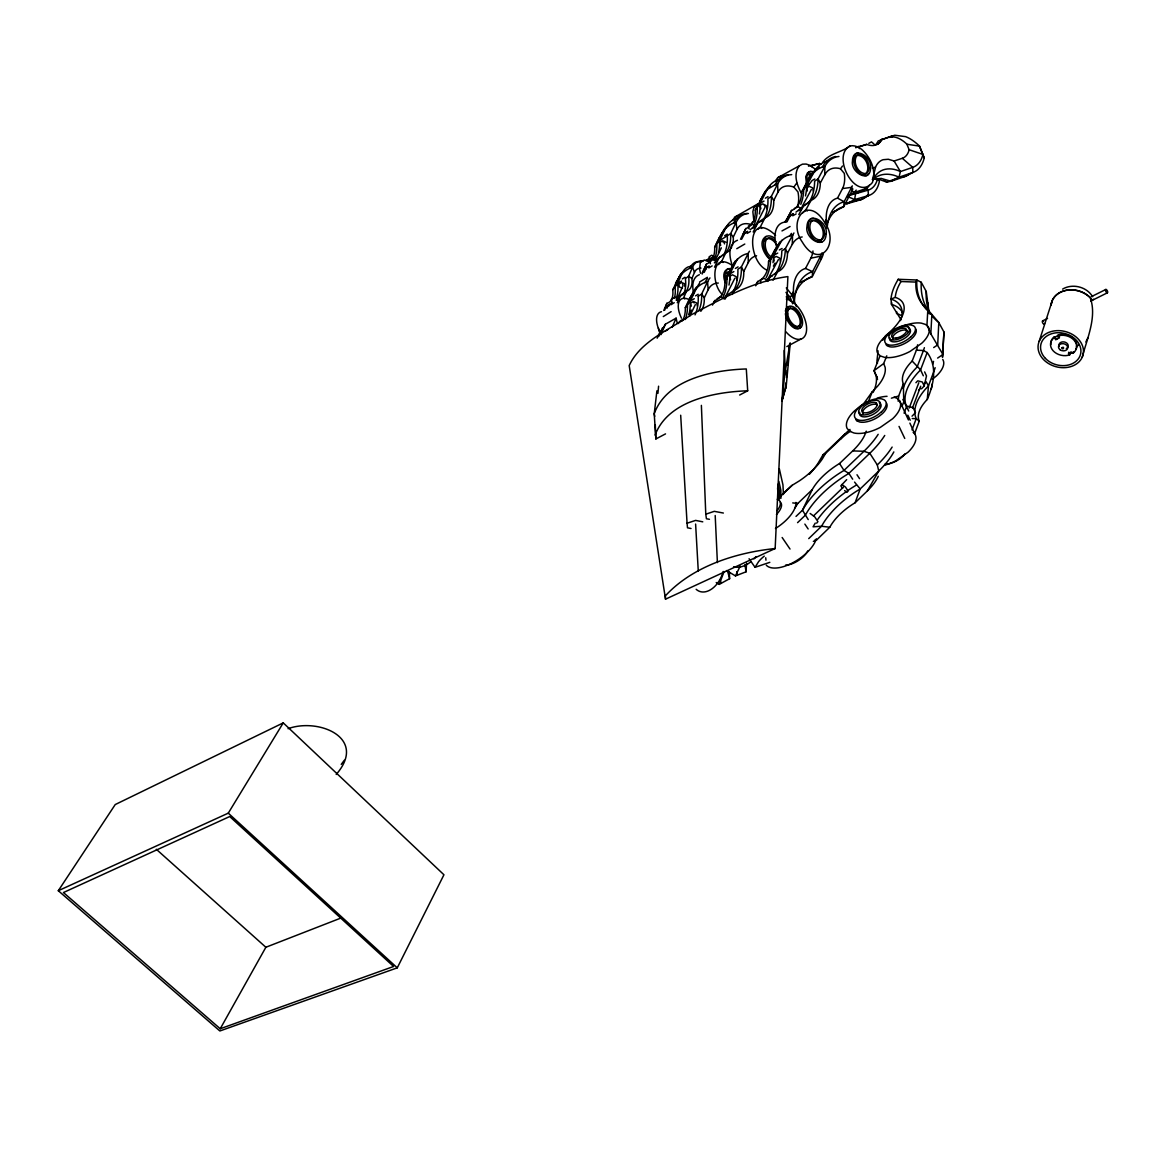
<?xml version="1.0" encoding="UTF-8"?>
<svg xmlns="http://www.w3.org/2000/svg" width="1166" height="1166" viewBox="0 0 1166 1166"><rect width="100%" height="100%" fill="white"/><g stroke="black" fill="none" stroke-linecap="round" stroke-linejoin="round"><path stroke-width="1.5" d="M808.475 179.622L809.976 174.084M802.397 213.159L806.085 209.486L811.026 200.29A37.02 20.784 61.2 0 0 820.31 183.018L824.77 174.74L824.828 166.417C812.046 169.026 807.222 181.94 801.596 192.069A39.148 22.256 61.1 0 1 791.583 210.419L786.248 220.214M773.029 280.277L777.576 271.78A38.289 22.343 61.8 0 0 787.502 253.197L792.282 244.306L792.574 235.182C779.165 237.543 774.413 251.346 768.525 261.738A40.475 23.903 61.7 0 1 757.813 281.443L756.18 284.46M849.97 146.012C830.877 155.909 855.888 202.374 872.401 182.523C876.599 170.63 870.638 157.119 861.485 149.219C858.191 146.799 854.124 144.978 849.97 146.012C841.706 152.382 828.924 153.489 822.686 162.307M943.95 331.989L942.522 357.233L943.95 331.989L938.79 322.516L927.83 309.69A156.812 68.153 -26.2 0 1 915.937 282.099L916.84 280L921.257 282.303L926.241 291.471L929.229 313.843M775.157 548.53L787.895 276.59C753.163 281.152 721.798 298.788 691.205 314.835C669.78 329.614 640.644 340.836 629.188 365.57L665.524 599.178L775.157 548.53C735.906 552.582 692.677 566.268 665.436 595.782L665.524 599.178M780.972 498.246L780.841 490.201L778.844 481.339M779.588 498.961L779.529 491.571L777.911 484.24M778.261 499.223L777.591 487.84M937.624 358.079L942.944 354.493L930.818 333.84L931.853 314.66A198.249 86.036 -25.7 0 1 929.244 312.401M726.491 570.553L735.469 575.902L746.065 571.806L746.546 563.265M927.83 309.69L926.97 324.833L930.818 333.84M852.288 185.846A49.876 27.474 61.3 0 1 851.574 187.318L844.111 201.747L843.747 206.674L832.859 212.329M898.199 401.293L898.651 396.003L903.358 383.818A43.127 20.624 -26.3 0 1 912.162 361.066L916.389 350.208A42.69 19.924 -27.1 0 0 917.569 344.815M914.989 432.601L919.274 421.057A40.067 19.778 -26.1 0 1 927.276 399.457L928.471 385.859L934.272 370.322A59.83 28.436 -27.2 0 0 935.132 367.654M657.93 393.365L658.586 386.194M784.281 350.485L785.112 365.308A97.944 64.422 71.6 0 1 784.601 375.35L782.269 400.04L786.205 386.179L789.688 349.042A151.143 99.984 70.4 0 0 790.154 342.819M785.957 382.856L785.461 388.263L786.205 386.179L781.92 399.88M786.467 377.449L787.152 370.234M787.662 364.827L788.333 357.627M788.843 352.219L789.353 346.812A169.638 112.679 70.1 0 0 789.586 344.043M878.085 350.835L876.978 360.615A32.925 14.983 -28.3 0 0 877.459 363.311M656.91 390.814L654.228 413.755L655.86 438.955L665.538 433.883M927.291 399.472C933.616 384.459 937.726 366.722 927.174 352.54L923.443 350.5L916.389 350.208M784.601 375.35L789.353 346.812M683.48 271.591A42.938 20.726 58.3 0 0 679.253 276.779L672.738 289.868A28.407 14.007 57.5 0 1 666.879 303.335L664.722 310.171M1075.752 349.552A13.161 10.086 10.8 0 0 1073.347 338.227A13.161 10.086 10.8 0 0 1059.165 334.627L1053.437 338.271A13.176 10.086 10.8 0 0 1052.971 350.602A13.176 10.086 10.8 0 0 1068.158 355.324L1069.747 354.785L1068.406 353.24L1071.146 351.928L1072.705 353.327L1073.988 351.666M921.475 388.832L924.201 386.019L926.489 375.904L924.638 371.91M781.861 401.366L784.31 391.951M872.62 179.389L875.535 167.161A38.697 20.609 64.5 0 1 883.07 159.713L888.317 159.261L894.103 161.01L900.4 171.562L899.001 177.203L891.028 181.284L886.539 182.013L880.257 179.812L874.238 179.17M1069.747 354.785L1068.668 352.249M1054.21 337.761L1055.813 339.612L1059.617 336.901M1082.208 357.277A23.014 18.204 14.6 0 0 1056.571 330.663A23.014 18.204 14.6 0 0 1043.497 359.522A23.014 18.204 14.6 0 0 1082.208 357.277C1087.004 338.577 1097.148 316.904 1090.254 297.811A22.504 18.073 14 0 0 1066.322 290.349A22.504 18.073 14 0 0 1051.134 305.171A22.504 18.073 14 0 1 1066.365 290.261A22.504 18.073 14 0 1 1090.297 297.709L1091.347 299.283M655.103 435.122C667.914 400.521 714.947 391.893 747.697 390.799L746.298 368.966C713.592 369.972 666.675 379.037 654.228 413.755L654.738 416.335M678.379 278.703L680.857 274.025M724.538 243.898L723.969 242.018L722.862 241.96M336.202 774.457C368.033 737.918 318.609 717.513 288.075 728.692M854.08 159.407L854.663 157.527M1039.197 341.274L1052.315 300.507M1055.813 339.612L1059.34 337.878L1058.028 335.065M866.221 431.158L864.618 435.326A44.06 19.662 -33.1 0 1 852.71 450.907L839.535 463.514A44.643 20.682 -33.1 0 0 812.221 489.647L797.792 503.464L795.052 507.866M813.343 541.359L816.419 540.179L829.798 527.236A41.437 19.88 -33.1 0 1 855.086 502.765L860.187 488.948L878.756 471.02A61.769 28.13 -33 0 0 893.841 451.927M912.016 429.933L916.228 418.667L915.397 416.422A61.302 30.156 -25.9 0 1 925.731 388.803L928.471 385.859L926.066 381.719L924.011 383.92M716.216 582.534L719.233 584.385L724.086 571.515M912.439 408.085L920.717 386.194M909.218 408.013L918.793 382.769M904.073 413.172L906.594 406.54L905.676 404.034A69.202 33.625 -25.9 0 1 917.467 373.149L920.572 369.855L927.174 352.54M901.959 406.526L903.767 401.818L903.358 383.818M732.233 245.866A35.155 18.175 58.8 0 0 733.297 237.048L736.912 229.527L736.11 222.269C724.188 225.329 719.349 237.121 714.685 247.221A37.21 19.53 58.7 0 1 706.538 263.953L702.165 274.054M867.708 403.247L872.387 391.601L877.43 386.383A45.853 21.556 -27.7 0 0 885.111 367.217L883.668 363.559L886.787 355.834M879.732 356.65L874.048 370.642L877.386 378.032M672.17 327.354L676.091 318.158L665.436 324.192L657.143 338.169M701.028 268.107L699.921 268.18A27.007 12.913 58.2 0 0 694.455 272.436L691.89 278.485A26.818 12.986 57.6 0 1 686.526 291.092L683.67 297.767L684.763 298.962M677.271 302.752L680.419 295.421L686.526 291.077M658.892 336.129L662.419 327.967M660.903 334.715L665.436 324.192M677.125 299.254L683.028 285.539L682.562 283.79M663.745 310.477L666.865 303.32M666.879 308.334L668.322 305.026L672.228 302.548M812.236 489.647L802.5 510.198L796.014 516.421M700.795 311.322A36.452 19.618 59.2 0 0 704.293 297.796L708.17 289.678L707.543 281.72C694.994 284.65 690.228 297.257 685.302 307.664A38.565 21.075 59.1 0 1 682.416 320.723M718.489 264.638L721.783 261.169L725.791 252.789A35.155 18.175 58.8 0 0 730.12 249.728M713.446 303.393L714.802 300.566A40.242 22.693 60.1 0 0 724.946 280.729C730.645 270.206 734.726 256.097 748.193 253.445A57.498 31.263 61.4 0 1 749.461 251.2M735.469 575.902L740.177 566.064M698.245 296.324L701.67 293.963L707.543 281.72M714.525 267.203L719.16 257.555L725.791 252.789M736.11 222.269L730.645 233.637A53.621 27.853 58.5 0 1 725.777 252.876M689.019 314.907L691.351 310.083M715.939 259.041L721.346 247.833M689.893 315.913L695.33 304.632M748.732 227.151A38.813 21.003 59.6 0 1 745.846 228.521L742.844 234.745L747.595 231.276M755.714 285.801L757.813 281.458M702.194 272.902L706.552 263.968M722.701 231.786L714.685 247.221M685.302 307.664L690.287 301.076L696.933 287.361M704.191 272.392L706.538 267.568L709.147 265.994M725.748 227.968L719.568 240.706L716.798 243.927A56.915 29.937 58.4 0 1 714 260.455M791.583 210.419L785.986 221.394M1085.852 341.988L1088.038 337.572M732.233 294.415L734.376 290.145A38.055 21.177 60.2 0 0 743.777 271.474L748.266 262.554A38.143 20.842 61.2 0 1 756.588 255.762M397.271 967.838L443.94 874.777L283.251 722.876L115.23 804.555L58.3 890.722L219.864 1030.977L397.271 967.838L228.274 813.154L58.3 890.722M791.714 174.623A55.472 28.99 60.8 0 0 777.635 183.936L777.926 192.23L773.743 200.479A36.685 19.574 59.7 0 1 765.027 217.707L760.363 226.904L757.973 229.352M725.398 296.893L734.828 278.266M725.485 298.336L727.03 295.289L734.376 290.145M755.655 225.679L764.998 207.329M753.178 232.019L757.973 222.619L765.013 217.707M712.47 305.113L714.802 300.566M734.245 262.991L724.931 280.729M737.51 258.837L729.814 273.893L726.914 277.333A61.594 34.82 59.8 0 1 723.168 296.849M741.678 239.176L744.943 232.836A62.585 33.858 59.3 0 0 747.362 231.888M750 226.175A38.813 21.003 59.6 0 0 755.277 210.186L760.057 203.409L767.213 189.475A61.769 32.517 60.8 0 1 778.086 179.87M740.512 239.263L745.846 228.521M755.277 210.186L764.065 193.498L767.213 189.475L775.026 184.826A61.944 32.415 60.8 0 1 788.245 174.652M823.415 253.634A57.6 32.998 61.8 0 1 821.17 259.275L812.265 276.619L801.115 282.23M852.871 188.877A55.735 30.753 61.3 0 1 852.084 190.524L843.747 206.674L840.788 207.679A67.774 37.735 63.2 0 0 827.7 222.254M790.942 296.339L793.448 291.558A41.378 23.888 63.3 0 1 805.517 268.442L810.851 258.182A34.076 19.574 62 0 0 812.979 250.952M824.814 222.677C807.965 194.154 787.065 220.563 802.325 242.105C819.232 270.57 839.972 244.102 824.814 222.677L826.242 219.616A40.008 22.256 62.6 0 1 837.523 198.118L842.508 188.571A32.969 18.233 61.5 0 0 844.301 173.399L840.497 168.808L842.493 166.009M749.068 558.733L755.043 567.317L758.6 561.633A20.857 9.896 -34.5 0 1 764.255 556.138M850.568 431.07A40.402 18.306 -32.7 0 0 840.467 439.203L825.557 453.443L822.307 458.996A46.786 20.769 -33.7 0 1 799.41 480.844L792.078 485.348L782.823 493.728M773.408 266.125L775.084 263.02M767.592 279.665L778.392 259.595M767.724 281.414L770.172 276.867L777.576 271.78M792.574 235.182L785.359 248.62A58.417 34.222 61.4 0 1 774.501 274.447M850.014 429.438A61.288 27.926 -32.5 0 0 845.277 433.665L822.832 455.104L817.92 463.485A70.004 30.914 -34 0 1 809.393 474.241M759.78 201.412L764.065 193.498A58.737 31.03 60.8 0 1 770.303 186.283M802.237 206.353L811.347 189.519M798.812 214.573L803.899 205.172A56.493 31.817 60.9 0 0 818.066 178.894L824.828 166.417M768.525 261.738L773.67 255.281L781.803 240.269M787.167 221.438L790.621 215.098L793.303 213.611M814.262 171.664L806.653 185.642L801.596 192.069M220.243 1028.747L393.598 966.483L229.717 816.535L63.43 892.544L220.243 1028.747L265.863 947.258L340.312 918.283M815.267 523.097L813.081 526.813L821.549 526.245L829.798 527.236M882.793 340.239L885.402 335.852A49.861 21.921 -28.9 0 0 895.269 297.374A81.766 35.709 -27.4 0 1 901.027 281.516L898.228 279.286A102.754 44.891 -27.2 0 0 890.984 299.108L891.48 304.326L900.662 319.149M228.274 813.154L283.251 722.876M752.711 221.729L750.919 224.499A34.586 17.607 59.6 0 0 736.941 229.571M672.738 289.868L677.679 283.498L681.542 281.035M732.423 220.097L737.014 215.783M847.697 196.179L859.313 192.186L867.373 188.061L869.297 185.292M808.679 172.145L806.901 176.11L807.513 182.027M867.358 175.221L868.568 173.515M816.492 170.119L810.224 165.397L806.114 164.042L802.427 164.173L799.395 165.791C792.807 173.923 797.048 185.642 801.669 193.731M862.957 404.704L872.387 391.601M777.911 192.215A36.773 19.312 60.6 0 1 793.857 187.085L796.757 183.033M775.536 180.73L777.707 177.728L799.395 165.791M855.727 153.693C850.16 161.433 857.068 176.226 866.921 175.585M866.192 173.413C870.754 167.044 865.128 154.991 857.068 155.355M726.899 269.55L725.077 273.34L725.5 278.936M856.893 155.515C852.259 161.855 857.943 174.026 866.032 173.588M341.244 764.4L344.32 760.247M807.28 190.976L806.639 187.857L812.119 180.497L814.815 178.996M725.908 273.369L729.843 271.299A40.271 22.285 61.2 0 1 732.904 267.043M821.287 239.788C826.519 233.258 820.747 220.272 812.163 220.636M810.676 218.858C804.292 226.802 811.39 242.747 821.884 242.105M764.502 240.706C768 235.445 774.632 240.954 776.673 244.875M846.691 479.634L840.846 485.814L842.552 488.408M811.871 220.797C806.551 227.312 812.381 240.429 821.01 239.977M816.666 523.17L817.92 521.625L814.655 516.757L810.122 513.448M856.223 190.102L854.124 192.594L847.653 195.917M840.497 439.203L845.321 433.679M723.853 298.788L727.03 295.289A58.067 32.429 59.9 0 0 729.318 294.313M750.248 229.731L757.973 222.619A55.983 29.981 59.4 0 0 763.905 219.266M765.814 281.443L770.172 276.867A58.417 34.222 61.4 0 0 772.402 275.774M795.984 212.125L811.026 200.29M915.937 382.71L917.744 380.83L922.35 382.025L924.201 386.019M912.031 416.175L915.47 412.677L913.095 407.648L907.279 406.118M808.738 538.619L821.549 526.245L823.487 522.936A63.591 30.52 -32.9 0 1 855.99 491.542L860.187 488.948L854.561 482.097M855.086 502.779L867.3 490.973L878.756 471.02L877.298 464.913L869.807 453.283L863.919 451.286L852.696 450.907M813.518 515.897L843.412 487.126M797.573 522.66L805.298 515.241L807.499 511.539A71.753 33.989 -33 0 1 844.169 476.311L848.877 473.381L869.807 453.283A69.056 30.841 -33.1 0 0 884.746 435.443M780.856 496.046L792.078 485.348M707.048 260.207L708.986 258.415M1093.606 299.254L1090.764 301.192M881.511 411.787L878.173 414.484A17.257 8.206 -27.1 0 1 858.89 420.168L856.412 419.177A17.65 8.395 -27.1 0 1 859.211 407.211M932.348 379.241L936.4 375.962A28.786 13.526 -26.3 0 0 942.726 359.419M883.668 363.559L874.048 370.642L876.162 376.195A69.042 32.561 -28.1 0 1 873.174 392.359M718.46 253.022A59.962 31.467 58.4 0 0 719.553 240.692L730.645 233.637L733.312 237.062M1072.924 352.292L1068.522 354.304M895.765 329.147L893.345 330.721A11.543 5.232 -26.5 0 0 889.425 338.752L890.649 339.598A11.281 5.116 -26.5 0 0 902.761 337.149L905.195 335.546A11.543 5.232 -26.5 0 0 909.072 327.5L907.818 326.669M1072.705 353.327L1073.726 352.657A13.176 10.086 10.8 0 0 1074.163 340.326A13.176 10.086 10.8 0 0 1058.903 335.604L1057.708 335.997M702.471 260.63L697.807 261.534A40.504 19.312 58.3 0 0 692.56 267.116C683.655 270.25 677.242 277.333 675.012 286.544L675.245 289.183A43.244 21.338 57.3 0 1 674.342 298.336M713.898 257.715L712.703 257.424L707.937 260.484L708.841 261.869M682.358 278.936L684.967 277.275M670.931 304.778L674.225 302.694M663.294 316.584L671.15 311.643M665.174 331.261L667.841 329.599M856.456 484.998L851.778 487.913A71.52 34.28 -33 0 0 847.201 490.988M724.64 235.707L727.249 234.104M822.832 455.104L825.557 453.443M894.949 329.847L884.586 337.149A29.004 13.234 -26.4 0 0 877.765 353.429L880.33 355.921L884.469 357.335A28.29 12.899 -26.5 0 0 909.961 351.476L921.781 343.227A29.004 13.22 -26.5 0 0 928.282 326.859L925.585 324.454L921.344 323.142A28.29 12.899 -26.5 0 0 896.188 329.089M860.158 406.322L866.659 402.372M708.826 267.889L712.149 265.892M699.513 282.041L707.412 277.289M695.548 295.858L698.23 294.255M765.377 198.191L768.03 196.617M690.287 301.076L694.266 298.7M760.057 203.409L763.992 201.077M747.1 233.433L750.452 231.466M736.781 248.708L744.797 244.044M1053.714 337.28L1054.516 336.814L1056.09 338.621M735.352 268.457L738.078 266.883M855.684 156.142C865.624 149.029 875.87 172.903 863.204 174.375M733.851 271.591L729.814 273.893A64.902 36.627 59.8 0 1 728.983 285.072M734.332 217.342L758.352 203.598L753.804 207.898L752.857 211.716L753.921 221.394M717.148 298.7L720.588 296.747L725.194 299.05M809.306 184.155L806.653 185.642A63.124 35.898 60.8 0 1 805.473 195.917M806.639 187.857L809.335 186.341L812.673 187.959L813.3 191.064M794.337 208.539L797.733 206.659L801.946 208.685M792.734 215.783L796.13 213.903M781.978 230.941L790.082 226.51M719.233 584.385L729.61 578.7L729.391 572.01M779.34 249.961L782.08 248.475M773.67 255.281L777.737 253.08M844.388 202.709A64.83 33.246 63.2 0 1 846.72 203.817L854.547 199.619L868.466 195.582L868.072 190.145L865.58 187.872M846.72 203.831L860.668 199.765L868.466 195.582M786.817 346.594L800.75 339.146M777.707 177.728L780.768 176.095M699.338 274.71C691.963 277.406 692.065 286.88 693.653 293.264M868.816 143.331L871.498 141.902L874.034 144.045M810.647 221.438C821.418 214.063 831.606 239.555 818.007 240.75M808.781 174.74L813.023 173.297M739.638 395.026L747.697 390.799M766.149 236.304C757.608 241.449 764.007 254.48 769.939 259.479M1042.681 320.854L1047.534 318.449M1091.259 296.703L1105.834 289.459M1091.157 300.857L1107.365 292.826A1.851 0.816 63.5 0 0 1106.898 290.101A1.851 0.816 63.5 0 0 1105.514 290.509A1.851 0.816 63.5 0 0 1107.365 292.826M737.48 240.254C726.972 244.306 729.406 258.502 732.875 266.766M1062.634 289.081C1072.545 283.207 1086.712 286.763 1092.615 296.674M866.775 144.438A34.412 18.233 63.2 0 0 881.802 139.541L894.73 135.241L905.603 136.641A48.71 25.608 64.4 0 1 919.508 146.1L924.23 157.964A53.753 28.115 63.6 0 1 912.832 172.495L904.889 176.518L891.028 181.284L881.219 178.413L872.27 179.316M712.703 257.424L706.115 260.237L707.922 260.674M855.611 147.718L866.761 144.351L858.715 146.887L859.488 148.621M895.269 297.374L890.984 299.108A62.41 27.503 -29.1 0 1 900.487 320.577M891.392 398.189L898.651 396.003M1076.378 346.171L1079.235 345.019M800.969 282.07L804.103 280.889M867.373 188.061L854.124 192.594A17.942 9.838 64.2 0 0 852.623 191.137M850.043 194.547L854.765 192.915M898.112 178.048L886.539 182.013L883.915 179.753M832.786 212.037L835.76 211.031M709.438 519.307L706.421 518.753L705.78 514.206L714.262 511.335L723.372 513.04M755.043 567.317L769.822 562.333M872.46 168.181L875.535 167.161M894.103 161.01L902.324 158.299A31.832 16.688 63.7 0 0 909.159 149.744L906.871 144.234L919.508 146.114L924.23 157.964M691.044 528.504L687.488 527.804L687.065 523.228L695.606 520.4L702.763 521.829M775.026 184.826L777.649 183.966L771.324 196.413A55.983 29.981 59.4 0 1 765.537 217.619M855.742 147.324L858.832 146.362M847.186 203.044L853.847 201.106M808.504 166.17L819.625 163.488A34.82 17.49 61.5 0 0 821.287 164.158M819.625 163.488L811.463 165.601A10.625 5.436 61.8 0 1 812.338 167.438M892.675 136.582L890.489 137.107L892.777 135.708L878.246 140.955A60.078 31.963 62.8 0 1 875.345 145.094M810.851 258.182L820.587 256.185A51.537 29.485 61.8 0 0 821.986 252.891M691.409 266.081L688.042 266.985A45.153 21.731 58.3 0 0 682.125 273.252L677.679 283.498L677.927 286.268A45.547 22.416 57.3 0 1 676.28 297.855M901.464 177.159L904.889 176.518A53.607 28.188 63.6 0 0 909.917 173.574M860.668 199.765L855.509 200.625A50.138 25.098 61.9 0 0 856.806 200.173M842.508 188.571L851.588 187.347L852.098 190.554M856.179 153.358L858.161 153.169M786.846 221.992C773.641 221.7 773.131 239.307 777.256 248.271M811.288 218.523L813.431 218.348M792.72 502.91L797.792 503.464M856.354 192.375L859.313 192.186M730.455 268.588L728.517 268.676C722.424 270.497 723.255 278.091 725.354 282.653M727.322 269.375L729.26 269.273M809.146 171.912L811.186 171.825M731.038 270.614L727.103 272.669L726.899 279.068M810.166 174.011L811.842 173.967M898.228 279.286L916.84 280A198.249 86.036 -25.7 0 0 926.883 310.01M912.249 418.521L916.228 418.667L919.274 421.057M901.027 281.516L915.937 282.099M702.879 261.228L695.679 262.102A45.255 21.629 58.3 0 0 689.806 268.34M693.566 302.635L694.717 302.723M814.626 171.912L810.341 171.242L807.499 172.801L805.706 176.78L806.333 182.698M909.174 149.744L922.976 154.422M894.089 397.198L896.96 398.262L899.7 400.987L908.431 419.949M682.431 288.206L679.355 287.025L678.874 284.183L681.483 282.522L684.573 283.702L685.04 286.544M678.597 298.7L674.706 297.199L671.427 299.283L672.024 302.854M857.287 421.043L859.765 422.034A17.257 8.22 -27.1 0 0 879.047 416.364L882.385 413.668A17.636 8.41 -27.1 0 0 886.568 403.276M815.107 539.669L816.419 540.179M725.908 242.207L722.658 240.764L720.034 242.368L720.661 245.399M715.953 260.426L713.198 259.216L709.905 261.213L710.444 263.764M805.502 268.413L812.585 271.663L812.265 276.619L809.146 277.785A70.106 40.46 64 0 0 795.241 293.672M768.175 280.438L763.817 278.324L760.349 280.175L760.946 282.813M756.18 226.306L751.749 224.076L748.397 226.044L749.111 228.842M710.356 262.146L704.249 260.033L700.3 262.554L699.571 269.069L700.533 273.31M714.408 256.695L711.668 255.223L709.117 256.855L709.292 259.96M837.509 198.103L844.111 201.747M732.452 265.6C710.764 250.209 711.173 285.451 722.745 294.794M774.472 238.039C759.882 228.274 761.238 254.334 771.149 258.808M908.635 328.491L909.888 329.337A11.543 5.232 -26.5 0 1 906.011 337.382L903.577 338.985A11.281 5.116 -26.5 0 1 891.48 341.434L890.241 340.589A11.543 5.232 -26.5 0 1 889.833 337.819M691.89 278.485L688.64 276.255L685.404 278.572L685.652 281.356A45.663 22.314 57.3 0 1 683.159 294.692M841.896 484.517L845.525 487.111L848.09 491.017L847.026 492.314L844.621 490.58M879.237 402.664L880.505 403.625A11.981 5.699 -27.1 0 1 876.351 412.341L873.815 414.017A11.704 5.568 -27.1 0 1 861.31 416.306L860.071 415.329A11.981 5.699 -27.1 0 1 859.706 412.283M902.324 158.299L912.759 167.365L912.832 172.466L899.001 177.203C891.596 173.559 882.021 172.685 875.112 177.888A66.185 35.49 65 0 0 872.824 179.856M156.331 849.3L265.863 947.258M785.957 292.404L790.198 297.33L792.705 303.816M786.292 287.915L791.903 294.852L796.407 306.571M766.295 269.827C746.444 259.639 747.129 208.481 775.565 235.299M771.382 256.928C761.908 251.798 763.366 228.565 776.177 241.828M913.138 432.324L914.975 434.189A29.864 14.706 -27 0 1 908.125 452.131L895.896 460.759A29.135 14.342 -27 0 1 884.557 465.205M764.298 205.274L765.231 206.367M793.842 187.07L797.981 191.982A32.94 17.301 60 0 1 797.369 206.499M912.176 361.066L920.572 369.855L923.326 375.787M786.234 296.762L787.837 299.035M787.487 296.135L790.344 301.017M701.67 293.963L704.293 297.796M782.138 537.497L790.023 549.055M804.861 524.102L808.14 528.97M808.213 519.584L802.5 510.198L804.598 506.685A68.167 32.109 -33.1 0 1 839.52 473.192L843.995 470.408L863.919 451.286A65.792 29.296 -33.1 0 0 878.173 434.32M856.995 474.751L859.546 478.658M852.667 479.182L848.877 473.381L843.995 470.408L839.535 463.514M773.743 200.479L771.324 196.413L767.913 198.745A62.76 33.756 59.3 0 1 763.03 220.389M820.325 183.018L818.08 178.908L814.626 181.167A63.314 35.811 60.8 0 1 808.854 202.52M743.762 271.474L741.387 266.912L748.193 253.445L748.266 262.554M899.03 426.406L904.758 438.431M907.833 415.169L910.223 420.212M908.708 411.03L902.907 399.442M787.516 253.197L785.359 248.62L781.818 250.894A65.485 38.507 61.3 0 1 775.536 273.616M909.888 423.112L914.975 434.189M878.348 178.792L879.368 181.4A52.878 26.206 62 0 1 868.466 195.582M694.47 272.436L692.575 267.116L688.64 276.255L688.873 278.732A40.737 19.822 57.4 0 1 684.617 293.176M779.354 468.892L782.954 484.867L783.421 494.471M729.61 578.7L727.817 571.908M720.151 580.012L721.113 583.35M876.672 376.458L877.532 379.518M730.586 279.738L729.697 276.357L732.423 274.797L736.052 276.619L736.941 280M760.917 208.772L760.086 205.435L762.739 203.861L766.237 205.624L767.068 208.947M676.091 318.158L677.242 323.084M774.18 261.067L773.495 257.919L776.25 256.433L779.69 258.109L780.375 261.257M691.307 306.177L690.622 303.087L693.318 301.484L696.685 302.985L697.37 306.075M821.199 259.304L820.587 256.185L812.585 271.663A62.57 36.044 63.8 0 0 794.454 301.032M746.065 571.806L744.899 564.679M736.737 571.661L737.408 575.159M765.727 557.771L765.96 560.19M793.448 291.558L794.046 301.79M680.682 415.227L687.065 523.228M826.242 219.616L826.709 227.909M695.606 524.059L698.288 571.311M715.195 515.518L717.396 562.595M701.378 405.374L705.78 514.206M655.277 424.745L655.86 438.955M881.86 139.614L881.846 139.148A53.621 28.436 63 0 1 877.75 144.351M658.484 335.181A34.295 17.199 58.6 0 1 660.656 331.8M678.233 323.58A32.415 16.003 58.6 0 1 683.655 319.295M933.558 361.373A66.914 31.613 -27.3 0 1 932.611 364.346M918.546 390.537A68.954 33.858 -25.8 0 1 920.222 388.322M903.169 388.613A65.806 31.846 -26 0 1 914.173 370.103L917.132 366.969L923.443 350.5A63.999 29.85 -27.3 0 0 924.376 347.672M932.173 384.008A39.906 19.254 -27 0 1 931.153 389.153M1050.843 344.553A13.161 10.086 10.8 0 1 1053.627 337.338M1059.253 346.419A4.679 3.585 10.8 0 1 1061.57 342.075A4.679 3.585 10.8 0 1 1067.575 343.926A4.679 3.585 10.8 0 1 1066.307 348.605M1044.532 323.492A1.807 0.845 63.5 0 1 1043.381 323.856A1.807 0.845 63.5 0 1 1042.317 321.524A1.807 0.845 63.5 0 1 1043.483 321.16M899.7 400.987A30.097 14.386 -27.1 0 1 892.646 418.74L880.301 427.397A29.369 14.036 -27.1 0 1 853.964 432.994L849.752 431.289L847.157 428.476A30.112 14.4 -27.1 0 1 854.561 410.826L862.505 404.544A17.257 8.206 -27.1 0 1 881.627 398.859L884.134 399.807A17.65 8.395 -27.1 0 1 881.511 411.787M877.109 398.102A29.354 14.036 -27.1 0 1 887.049 396.309M857.287 421.057A17.636 8.41 -27.1 0 1 855.757 419.41M905.166 453.705A16.411 8.118 -26.9 0 1 902.805 456.387L899.715 458.923A16.047 7.943 -26.9 0 1 884.79 464.33M875.608 402.649A8.541 4.052 -27.1 0 1 874.034 409.412A8.381 3.979 -27.1 0 1 863.219 412.575A8.541 4.052 -27.1 0 1 864.895 405.768A8.541 4.052 -27.1 0 1 875.812 402.605M876.468 404.529A8.541 4.066 -27.1 0 1 877.459 405.156M863.117 413.799A8.541 4.066 -27.1 0 1 866.615 407.007A8.541 4.066 -27.1 0 1 876.686 404.471M933.689 347.57A68.707 32.327 -27.6 0 1 937.712 344.903L938.79 322.516A230.431 100.305 -25.3 0 1 933.019 317.094M930.555 314.164A230.431 100.305 -25.3 0 1 921.257 282.303M902.324 312.24A71.942 31.905 -29.2 0 0 891.48 304.326A118.845 52.178 -27 0 1 891.655 302.562M901.129 315.461A71.84 32.152 -29.2 0 0 896.523 313.494A118.67 52.587 -26.9 0 1 896.698 311.73M929.491 312.75A230.096 101.078 -25.2 0 1 926.241 291.471M928.311 309.865A195.436 86.765 -25.6 0 1 928.209 303.058M915.718 328.987A16.994 7.725 -26.5 0 1 911.841 338.563L908.664 341.113A16.616 7.55 -26.5 0 1 890.022 346.841L887.588 346.025A16.994 7.725 -26.5 0 1 886.073 344.582M895.677 329.351A11.281 5.116 -26.5 0 1 907.746 326.874M905.982 330.269A8.235 3.731 -26.5 0 1 907.454 331.64M893.185 339.102A8.235 3.731 -26.5 0 1 896.435 332.82A8.235 3.731 -26.5 0 1 906.186 330.211M892.136 447.074A68.852 31.118 -33 0 1 877.298 464.913M817.745 519.366A71.52 34.28 -33 0 1 846.079 491.79M878.29 476.282A40.999 18.991 -33.1 0 1 867.3 490.973M766.31 565.233A29.762 13.992 -33.6 0 0 787.065 565.379A30.272 14.24 -33.6 0 0 816.317 538.809M795.941 502.415A29.952 13.628 -33.6 0 1 795.737 505.286A30.491 13.861 -33.6 0 1 775.448 528.504M776.439 514.512A17.884 8.104 -33.7 0 0 781.409 506.481A17.577 7.958 -33.7 0 0 780.418 502.225M807.776 550.891A16.659 7.885 -33.6 0 1 792.486 563.615A16.368 7.754 -33.6 0 1 785.563 565.102M777.139 510.621A17.884 8.089 -33.7 0 0 780.258 504.674A17.577 7.943 -33.7 0 0 777.285 499.296M679.443 298.642A45.663 22.314 57.3 0 1 677.869 299.487L676.134 300.085L681.95 294.881A40.737 19.822 57.4 0 0 683.363 294.138M671.645 303.568A45.547 22.416 57.3 0 1 670.071 304.428L666.092 307.022L667.739 306.439A43.244 21.338 57.3 0 0 669.255 305.638M675.537 283.411A28.582 13.89 58.1 0 1 678.335 279.971M681.469 318.187A20.157 10.028 58.5 0 1 679.049 301.732A20.157 10.028 58.5 0 1 689.427 299.793M659.723 331.494A19.982 10.13 58.4 0 1 661.516 311.716M660.131 333.389A11.689 5.947 58.4 0 1 658.411 328.01M660.685 333.141A7.929 4.037 58.4 0 1 660.029 331.304M723.139 571.486A22.708 14.983 -67.8 0 1 696.16 589.296M756.02 556.605A30.651 20.449 -66.8 0 1 753.979 558.893M750.729 561.866A30.651 20.449 -66.8 0 1 733.589 566.807M801.027 326.465A12.141 6.617 61.7 0 1 792.341 326.742A12.141 6.617 61.7 0 1 785.359 313.683M785.388 311.147A12.141 6.617 61.7 0 1 790.461 306.716M794.658 308.844A12.141 6.617 61.7 0 1 796.713 310.856M786.336 299.123A22.008 12.01 61.7 0 1 806.61 328.987A22.008 12.01 61.7 0 1 785.957 331.844M787.327 310.55A9.998 5.451 61.7 0 1 798.914 316.482A9.998 5.451 61.7 0 1 794.279 326.305M873.596 178.383A59.131 31.584 64.9 0 1 879.077 172.102C885.256 167.467 893.797 168.298 900.4 171.562L912.759 167.365A48.098 25.127 63.6 0 0 922.947 154.408M889.119 137.413A33.012 17.388 64.2 0 1 906.886 144.161M822.219 167.219A61.783 34.018 62.4 0 1 835.526 156.506M801.042 209.574A63.314 35.811 60.8 0 1 798.666 210.623M792.997 214.019A63.124 35.898 60.8 0 1 790.606 215.069L788.449 216.876A59.903 34.12 60.8 0 0 790.708 215.856M814.291 171.694A61.594 34.105 62.4 0 1 827.641 160.981M800.78 204.312A59.903 34.12 60.8 0 0 803.709 188.877L810.968 175.57A58.387 32.429 62.4 0 1 815.544 169.682M817.381 168.21A58.387 32.429 62.4 0 1 819.363 167M827.321 226.306A60.501 33.61 63.1 0 1 844.126 201.776M824.872 166.461A55.166 30.345 62.3 0 1 838.952 156.477M806.435 183.353A38.361 21.44 62.1 0 1 809.423 179.389M824.814 174.798A36.321 20.07 62.2 0 1 840.482 168.764M806.085 209.486A10.013 5.684 61.9 0 1 807.324 210.886M789.936 235.896A63.853 36.467 63.1 0 1 791.437 233.389M773.656 255.281A65.281 38.58 61.3 0 1 773 262.685M766.12 277.668A61.944 36.685 61.4 0 0 770.639 258.575L778.407 244.292A60.34 34.761 63 0 1 779.879 241.945M792.618 235.226A57.017 32.531 63 0 1 793.944 232.981M773.699 252.366A39.644 22.999 62.8 0 1 776.877 248.081M792.326 244.364A37.56 21.542 62.8 0 1 802.193 236.946M733.531 223.318A58.271 29.587 59.8 0 1 747.246 213.422M716.492 261.898A60.122 31.351 58.4 0 1 714.379 262.802L719.16 257.555A53.621 27.853 58.5 0 0 721.025 256.739M727.307 235.955A60.122 31.351 58.4 0 1 724.45 253.372M708.651 266.635A59.962 31.467 58.4 0 1 706.523 267.553L704.381 269.477A56.915 29.937 58.4 0 0 706.392 268.588M725.82 228.04A58.125 29.704 59.8 0 1 737.378 218.45M722.76 231.859A55.268 28.334 59.8 0 1 728.152 225.155M736.169 222.342A52.178 26.454 59.8 0 1 748.426 213.495M724.348 254.392A53.621 27.853 58.5 0 1 722.76 255.689M718.635 239.249A36.554 18.875 59.6 0 1 721.156 235.678M731.65 247.279A35.155 18.175 58.8 0 1 730.936 248.577M721.783 261.169A9.663 5.058 59.4 0 1 723.007 262.496M704.92 282.711A60.384 31.846 60.3 0 1 707.558 278.368M698.23 296.324A62.337 33.858 58.8 0 1 695.038 314.864M690.272 301.061A62.177 33.974 58.7 0 1 688.989 314.15M697.006 287.448A60.224 31.963 60.3 0 1 699.658 283.105M685.36 319.499A59.014 32.313 58.8 0 0 687.415 304.37L693.77 291.325A57.265 30.505 60.3 0 1 696.379 287.259M707.616 281.793A54.073 28.48 60.2 0 1 709.963 277.916M701.655 293.963A55.604 30.068 58.9 0 1 698.828 310.491M689.529 299.094A37.88 20.318 60 0 1 693.362 294.24M708.214 289.736A35.84 18.962 60.1 0 1 718.314 283.061M847.653 196.806A65.005 33.129 63.3 0 1 854.547 199.605L855.64 193.702L868.072 190.145A47.325 23.422 62 0 0 877.473 179.112M867.693 194.882A52.732 26.293 61.9 0 1 860.683 199.765M755.32 227.224A62.76 33.756 59.3 0 1 752.901 228.172M760.057 203.409A62.585 33.858 59.3 0 1 759.372 213.932M757.244 206.776A59.393 32.211 59.3 0 1 753.863 225.038M759.766 201.397A38.857 20.667 60.6 0 1 761.617 198.672M784.776 222.065A39.717 21.003 61.1 0 1 787.312 219.266M760.349 226.947A11.121 6.005 60.4 0 1 761.704 228.434M732.525 292.433A65.092 36.525 59.8 0 0 737.889 269.273L741.387 266.912A58.067 32.429 59.9 0 1 733.356 291.471M734.216 262.962A60.88 33.45 61.4 0 1 735.6 260.601M870.579 167.86C870.288 184.126 850.408 172.349 852.463 161.054C852.812 144.846 872.562 156.623 870.579 167.86M1061.818 347.803C1063.479 351.185 1064.835 345.471 1061.818 347.803M826.14 234.045C825.28 251.084 804.453 238.549 806.959 226.539C807.907 209.574 828.574 222.094 826.14 234.045M911.025 336.726L907.833 339.277A16.63 7.55 -26.5 0 1 889.192 345.019L886.772 344.203A17.009 7.71 -26.5 0 1 889.235 333.214L892.398 330.692A16.63 7.535 -26.5 0 1 910.879 324.964L913.328 325.737A16.994 7.71 -26.5 0 1 911.025 336.726M865.93 403.115L863.408 404.777A11.981 5.684 -27.1 0 0 859.196 413.464L860.435 414.44A11.718 5.568 -27.1 0 0 872.94 412.137L875.477 410.461A11.981 5.684 -27.1 0 0 879.645 401.76L878.377 400.798A11.718 5.568 -27.1 0 0 865.93 403.115M1060.171 349.815A4.679 3.585 10.8 0 0 1067.692 348.182A4.679 3.585 10.8 0 0 1061.454 343.751A4.679 3.585 10.8 0 0 1060.171 349.815M1045.406 358.399A20.449 16.178 14.6 0 0 1079.803 356.373A20.449 16.178 14.6 0 0 1057.008 332.747A20.449 16.178 14.6 0 0 1045.406 358.399M896.246 338.009A8.235 3.731 -26.5 0 0 906.638 329.803A8.235 3.731 -26.5 0 0 894.555 331.669A8.235 3.731 -26.5 0 0 896.246 338.009M786.292 313.246A12.141 6.602 61.7 0 0 799.351 328.287A12.141 6.602 61.7 0 0 797.588 310.302A12.141 6.602 61.7 0 0 786.292 313.246M787.72 313.887A9.998 5.436 61.7 0 0 798.448 326.349A9.998 5.436 61.7 0 0 797.078 311.584A9.998 5.436 61.7 0 0 787.72 313.887"/></g></svg>
